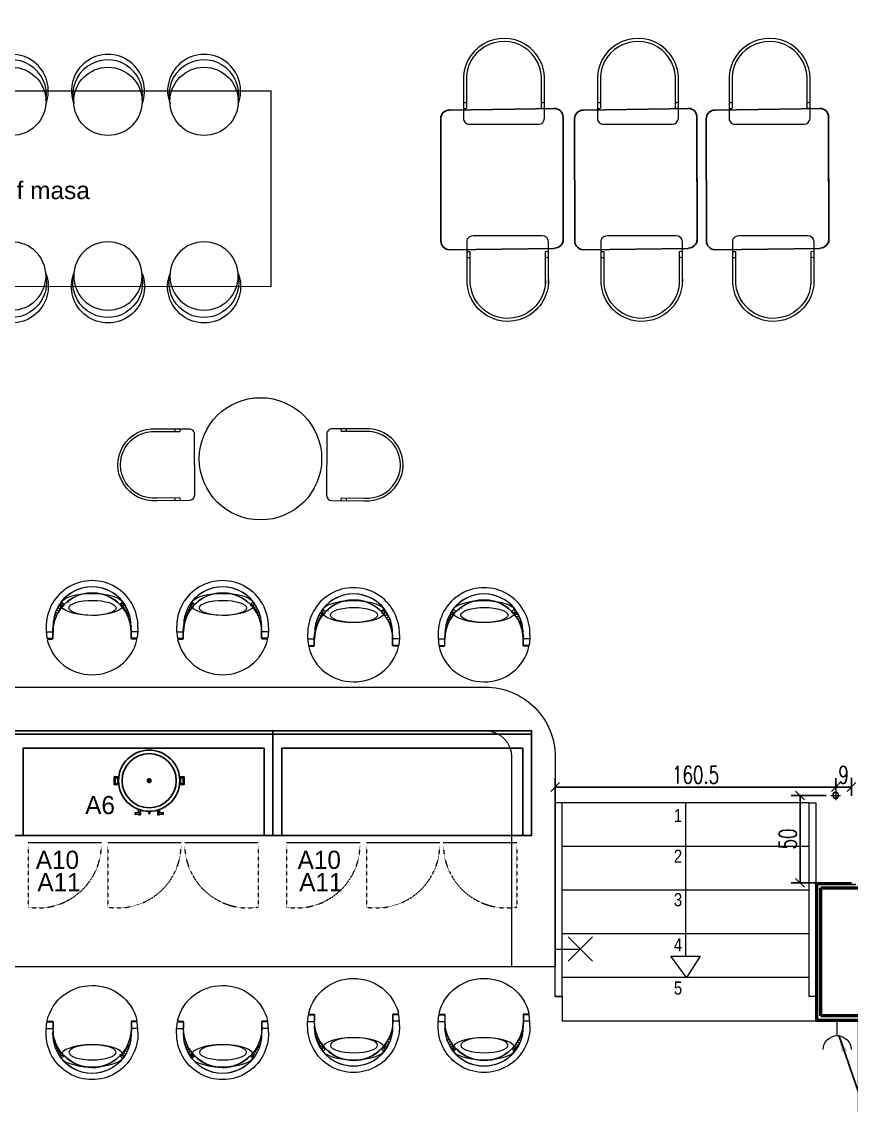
# Model space of a CAD drawing. Header units: millimetres. Extents: x 26282 to 30760, y 1404 to 4574.
# Drawn here: x 27190 to 27665, y 2659 to 3279 of the extents above; entities that cross this region are included whole.
import ezdxf

# ---------------------------------------------------------------- set-up
doc = ezdxf.new("R2010")
doc.units = ezdxf.units.MM
doc.header["$LTSCALE"] = 0.25
doc.header["$PDMODE"] = 3
doc.linetypes.add('DOT', pattern=[0.25, 0, -0.25])
for name, color, linetype in [('-DWG_ANA', 7, 'Continuous'), ('BOYA (3RDF)', 151, 'Continuous'), ('DIM_RCP (3RDF)', 1, 'Continuous'), ('S2000-002 Çizgi', 7, 'Continuous'), ('SIVA (3RDF)', 181, 'Continuous')]:
    doc.layers.add(name, color=color, linetype=linetype)
for name, color, linetype, lineweight in [('-DWG_DETAY1', 7, 'Continuous', 9), ('-DWG_DETAY4', 7, 'DOT', 18), ('AB-DUV', 4, 'Continuous', 50), ('AB-MERD', 6, 'Continuous', 20), ('ELC_SYMBOL (3RDF)', 160, 'Continuous', 20), ('ELC_TEXT (3RDF)', 125, 'Continuous', 15), ('FLOOR_MARBLE (3RDF)', 67, 'Continuous', 13), ('LIGHTENING FIXTURE (3RDF)', 50, 'Continuous', 20), ('MERMER GOR (3RDF)', 123, 'Continuous', 13), ('Sebe - Mobilya', 11, 'Continuous', 25), ('Sebe - Mobilya Alçak', 41, 'Continuous', 20), ('Sebe - Yazı', 8, 'Continuous', 15), ('STAIRS (3RDF)', 133, 'Continuous', 5), ('TEXT-GNRL (3RDF)', 254, 'Continuous', 15), ('WOOD (3RDF)', 45, 'Continuous', 15)]:
    doc.layers.add(name, color=color, linetype=linetype, lineweight=lineweight)
doc.styles.add('(YP-ZC)TS50S-15', font='ARIALN.TTF', dxfattribs={"height": 15})
doc.styles.add('DIMTEXT', font='simplex.shx', dxfattribs={"width": 0.7})
doc.styles.get("Standard").update_dxf_attribs({"font": 'arial.ttf'})
doc.styles.add('TAKSİM', font='GOTHIC.TTF', dxfattribs={"height": 20})
doc.dimstyles.new('(YP-ZC)D50', dxfattribs={"dimtxt": 10, "dimasz": 5, "dimexe": 5, "dimexo": 0, "dimgap": 2, "dimtad": 1, "dimdec": 1, "dimrnd": 0.5, "dimzin": 9, "dimdsep": 46, "dimtxsty": 'DIMTEXT', "dimblk": 'OBLIQUE', "dimcen": 0.09, "dimclrd": 256, "dimclre": 256, "dimclrt": 256, "dimadec": 0, "dimazin": 0, "dimtfac": 1, "dimtdec": 1, "dimtix": 1, "dimtmove": 2, "dimatfit": 3, "dimldrblk": 'OBLIQUE', "dimfxl": 15, "dimfxlon": 1, "dimtolj": 1, "dimtzin": 0, "dimlwd": -1, "dimlwe": -1, "dimarcsym": 0})
doc.dimstyles.new('ISO-25', dxfattribs={"dimtxt": 2.5, "dimasz": 2.5, "dimexe": 1.25, "dimexo": 0.625, "dimtad": 1, "dimtxsty": 'Standard', "dimcen": 2.5, "dimadec": 0, "dimazin": 0, "dimtfac": 1, "dimtmove": 0, "dimatfit": 3, "dimfxl": 1, "dimarcsym": 0})
pattern_1 = [(4.291409625472786, (84594.95044842389, -35268.5363608816), (1.363018491886881, 0.9294887491666999), [0.9524999999999924, -1.904999999999985]), (124.2914096254726, (84594.95044842389, -35268.5363608816), (-1.48647011525362, 0.7156642652186538), [0.9524999999999996, -1.904999999999999]), (64.29140962547284, (84594.95044842389, -35268.5363608816), (-0.1234516233667371, 1.645153014385355), [-1.904999999999999, 0.9524999999999995])]

# ---------------------------------------------------------------- blocks, each defined once
blk = doc.blocks.new('SORTIE')
for p, q in [((-7, 14.09279597401473), (7, 0.0927959740147344)), ((7, 14.09279597401473), (-7, 0.0927959740147344)), ((0, -7.275000455294503), (0, 7.092795974058389))]:
    blk.add_line(p, q)
blk = doc.blocks.new('ayd-3')
at = {"layer": 'LIGHTENING FIXTURE (3RDF)', "ltscale": 0.25}
for p, q in [((-4.332337758140056, 0), (1.232337758137873, 0)), ((-1.549999999999271, -2.782337758138964), (-1.549999999999271, 2.782337758138964))]:
    blk.add_line(p, q, dxfattribs=at)
for radius in [1.75, 1.55]:
    blk.add_circle((-1.549999999999271, 0), radius, dxfattribs=at)
blk = doc.blocks.new('PRIZ')
blk.add_line((1.705e-13, 2.18279e-11), (1.705e-13, -5.194298214644277))
at = {"extrusion": (0, 0, -1)}
blk.add_ellipse((1.705e-13, 4.989600000008067), major_axis=(3.528179995414161, 3.528179995414161), ratio=0.9999999999999666, start_param=0.7853981633974647, end_param=3.926990816987256, dxfattribs=at)
blk = doc.blocks.new('_Oblique')
at = {"color": 0, "linetype": 'ByBlock', "lineweight": -2}
blk.add_line((-0.5, -0.5), (0.5, 0.5), dxfattribs=at)
blk = doc.blocks.new('*D200')
at = {"layer": 'Defpoints', "color": 0, "ltscale": 0.25, "transparency": 16777216}
for p in [(27655.7827120549, 2841.178243580743), (27655.7827120549, 2839.172228630318), (27495.29019553511, 2832.141532365054)]:
    blk.add_point(p, dxfattribs=at)
at = {"layer": 'DIM_RCP (3RDF)', "ltscale": 0.25, "transparency": 16777216}
for p, q in [((27495.29019553511, 2832.141532365054), (27495.29019553511, 2846.178243580743)), ((27655.7827120549, 2839.172228630318), (27655.7827120549, 2846.178243580743)), ((27495.29019553511, 2841.178243580743), (27655.7827120549, 2841.178243580743))]:
    blk.add_line(p, q, dxfattribs=at)
at = {"layer": 'DIM_RCP (3RDF)', "ltscale": 0.25, "transparency": 16777216, "xscale": 5, "yscale": 5, "zscale": 5, "rotation": 180}
blk.add_blockref('_Oblique', (27495.29019553511, 2841.178243580743), dxfattribs=at)
at = {"layer": 'DIM_RCP (3RDF)', "ltscale": 0.25, "transparency": 16777216, "xscale": 5, "yscale": 5, "zscale": 5}
blk.add_blockref('_Oblique', (27655.7827120549, 2841.178243580743), dxfattribs=at)
at = {"layer": 'DIM_RCP (3RDF)', "ltscale": 0.25, "transparency": 16777216, "insert": (27575.53645379501, 2848.178243580743), "char_height": 10, "attachment_point": 5, "style": 'DIMTEXT'}
blk.add_mtext('\\A1;160.5', dxfattribs=at)
blk = doc.blocks.new('*D201')
at = {"layer": 'Defpoints', "color": 0, "ltscale": 0.25, "transparency": 16777216}
for p in [(27664.78263035454, 2846.38993966994), (27655.7827120549, 2839.172228630318), (27664.78263035454, 2841.178243580743)]:
    blk.add_point(p, dxfattribs=at)
at = {"layer": 'DIM_RCP (3RDF)', "ltscale": 0.25, "transparency": 16777216}
for p, q in [((27655.7827120549, 2839.172228630318), (27655.7827120549, 2846.178243580743)), ((27664.78263035454, 2846.38993966994), (27664.78263035454, 2836.178243580743)), ((27655.7827120549, 2841.178243580743), (27664.78263035454, 2841.178243580743))]:
    blk.add_line(p, q, dxfattribs=at)
at = {"layer": 'DIM_RCP (3RDF)', "ltscale": 0.25, "transparency": 16777216, "xscale": 5, "yscale": 5, "zscale": 5, "rotation": 180}
blk.add_blockref('_Oblique', (27655.7827120549, 2841.178243580743), dxfattribs=at)
at = {"layer": 'DIM_RCP (3RDF)', "ltscale": 0.25, "transparency": 16777216, "xscale": 5, "yscale": 5, "zscale": 5}
blk.add_blockref('_Oblique', (27664.78263035454, 2841.178243580743), dxfattribs=at)
at = {"layer": 'DIM_RCP (3RDF)', "ltscale": 0.25, "transparency": 16777216, "insert": (27660.28267120472, 2848.178243580743), "char_height": 10, "attachment_point": 5, "style": 'DIMTEXT'}
blk.add_mtext('\\A1;9', dxfattribs=at)
blk = doc.blocks.new('*D203')
at = {"layer": 'Defpoints', "color": 0, "ltscale": 0.25, "transparency": 16777216}
for p in [(27653.00037429676, 2836.389890872179), (27635.31498543941, 2786.389939669941), (27654.53641297827, 2786.389939669941)]:
    blk.add_point(p, dxfattribs=at)
at = {"layer": 'DIM_RCP (3RDF)', "ltscale": 0.25, "transparency": 16777216}
for p, q in [((27650.31498543941, 2836.389890872179), (27630.31498543941, 2836.38989087218)), ((27635.31498543941, 2836.38989087218), (27635.31498543941, 2786.389939669941)), ((27650.31498543941, 2786.389939669941), (27630.31498543941, 2786.389939669941))]:
    blk.add_line(p, q, dxfattribs=at)
at = {"layer": 'DIM_RCP (3RDF)', "ltscale": 0.25, "transparency": 16777216, "xscale": 5, "yscale": 5, "zscale": 5}
for p, rotation in [((27635.31498543941, 2836.38989087218), 90), ((27635.31498543941, 2786.389939669941), 270)]:
    blk.add_blockref('_Oblique', p, dxfattribs=dict(at, rotation=rotation))
at = {"layer": 'DIM_RCP (3RDF)', "ltscale": 0.25, "transparency": 16777216, "insert": (27628.31498543941, 2811.389915271065), "char_height": 10, "attachment_point": 5, "rotation": 90, "style": 'DIMTEXT'}
blk.add_mtext('\\A1;50', dxfattribs=at)
blk = doc.blocks.new('uiui7')
at = {"layer": 'Sebe - Mobilya Alçak', "ltscale": 2}
blk.add_circle((-34132.56080226525, 62108.22478225726), 19.55081450320652, dxfattribs=at)
for centre, radius, start, end in [((-34132.15117885637, 62114.20421848785), 20.87852860351163, 335.1027016339844, 197.0594085209072), ((-34132.4445065387, 62112.05497742344, 16.63158607330323), 19.93830863754742, 346.944025021423, 189.5777147223262)]:
    blk.add_arc(centre, radius, start, end, dxfattribs=at)
blk = doc.blocks.new('f c')
at = {"layer": 'Sebe - Mobilya Alçak', "ltscale": 0.1, "extrusion": (-0.0006325725431400429, -1.716275098385607e-16, 0.9999997999259689)}
h = blk.add_hatch(dxfattribs=at)
h.set_pattern_fill('HONEY', color=256, scale=0.2999999999999979, angle=4.291409625472883, style=0)
h.set_pattern_definition(pattern_1)
edge = h.paths.add_edge_path()
edge.add_line((26057.1561172088, 6255.458886118799), (26059.08687254254, 6253.5252713702))
edge.add_arc((26075.94389579938, 6237.844367930252), 23.02281402815339, 447.93848868318605, 497.0701188944683, ccw=False)
edge.add_arc((26073.54185074066, 6234.232074734738), 26.81547659304406, 443.0812657773272, 487.6658321866213)
h = blk.add_hatch(dxfattribs=at)
h.set_pattern_fill('HONEY', color=256, scale=0.2999999999999979, angle=4.291409625472883, style=0)
h.set_pattern_definition(pattern_1)
edge = h.paths.add_edge_path()
edge.add_arc((26076.58313667184, 6235.832537626096), 24.7169628920348, 571.4061123908897, 584.6801824512925)
edge.add_arc((26075.94108959855, 6234.051914170777), 23.02281402815084, 582.5584905661817, 582.6523916958865, ccw=False)
edge.add_arc((26084.19913935737, 6241.634545953798), 34.23404458399222, 573.0520782860455, 582.5584905661979, ccw=False)
edge.add_line((26055.50501292066, 6222.963260068421), (26055.48732722764, 6222.952511286813))
edge = h.paths.add_edge_path()
edge.add_line((26059.17208119142, 6218.276923748687), (26057.29300184543, 6216.400623171026))
edge.add_arc((26073.4762378144, 6237.171174348967), 26.33083596586727, 592.0762995839026, 637.1097743316867)
edge.add_arc((26075.94108959855, 6234.051914170777), 23.02281402815084, 583.2505120362985, 631.9767200728013, ccw=False)
at = {"layer": 'Sebe - Mobilya Alçak', "ltscale": 0.1, "extrusion": (-0.0006325725431400248, -2.805592291081344e-16, 0.9999997999259688)}
for points, elevation in [([(26073.2563021727, 6265.137075468804), (26075.41329959496, 6265.135479412905, -0.4142135623733741), (26075.91292948655, 6264.635109578221), (26075.91056286846, 6261.436732094345, -0.407451311066001), (26075.42176351818, 6260.937227533112), (26073.14532075046, 6260.771017666518)], -0.8768383706340064), ([(26080.51397883785, 6263.995991846034), (26080.51196494051, 6261.274300595699, -0.4142135623736502), (26080.01159510585, 6260.774670704007), (26076.05685885241, 6260.77759698481)], -0.8768383706328926), ([(26056.65620598392, 6216.364440617458), (26058.48084451764, 6218.186380889569, -0.4195858700777967), (26058.39088698463, 6253.621727948161), (26056.55600219521, 6255.459330169787, 0.4767929366614818), (26056.65620598392, 6216.364440617458, 1.912393550912417)], -0.876838370636607), ([(26073.21310882332, 6206.763213850225), (26075.37010624563, 6206.761617794351, 0.4142135623733741), (26075.87047608024, 6207.261247685836), (26075.87284269831, 6210.459625169739, 0.407451311066001), (26075.38478309304, 6210.959852551241), (26073.10858878979, 6211.129431111266)], -0.8768383706332799), ([(26080.47246621451, 6207.893555690371), (26080.47448011181, 6210.615246940866, 0.4142135623736502), (26079.97485022025, 6211.1156167755), (26076.02011396688, 6211.118543056149)], -0.8768383706367153)]:
    blk.add_lwpolyline(points, format="xyb", dxfattribs=dict(at, elevation=elevation))
for points, elevation in [([(26075.31318444442, 6265.135553492443), (26080.01444936617, 6264.632074686031), (26080.01171287566, 6260.933831230729), (26075.31007798235, 6260.937310174074)], -0.8768383706359995), ([(26075.269991095, 6206.761691873875), (26079.9719959599, 6207.258212793532), (26079.97473245047, 6210.956456248804), (26075.27309755716, 6210.959935192214)], -0.8768383706363903)]:
    blk.add_lwpolyline(points, dxfattribs=dict(at, elevation=elevation))
for centre, radius, start, end in [((26072.51440912194, 6235.950677638017, -0.8768383706364098), 29.19582544877107, 88.54390427581141, 271.371304480391), ((26072.12687617636, 6235.95096439025, -0.8768383706364684), 24.84093947456071, 87.65029275382658, 272.2649160029623), ((26075.83379814718, 6235.948221478223, -0.8768383706371559), 24.83159239291304, 89.21982308588888, 270.6953856707888), ((26081.00885427771, 6263.988985598374, -0.8768383706363849), 0.4949250332089113, 89.36492547352914, 179.1888835704814), ((26074.1136298009, 6236.275115204917, -0.8768383706379623), 29.04056172356367, 359.0879898723699, 76.25370003127092), ((26074.12298038652, 6235.613558147026, -0.8768383706363174), 29.02821654518245, 283.6474594618302, 0.3934223448380654)]:
    blk.add_arc(centre, radius, start, end, dxfattribs=at)
at = {"layer": 'Sebe - Mobilya Alçak', "ltscale": 0.1, "extrusion": (-0.001300110472492438, -0.06805634771803891, 0.997680631889805)}
blk.add_arc((25957.64334375849, 6690.426125273357, -440.7764098822418), 0.4949250332089112, 180.7803474713258, 270.6043055684894, dxfattribs=at)
at = {"layer": 'Sebe - Mobilya Alçak', "ltscale": 0.1, "extrusion": (-0.0006325725431400322, -2.353547218395078e-16, 0.9999997999259688)}
blk.add_ellipse((26058.44953254976, 6235.890088270956, 15.6070244430154), major_axis=(-0.01479885952221034, -19.99999452484097, -9.361354081207616e-06), ratio=0.3516491788221176, dxfattribs=at)
at = {"layer": 'Sebe - Mobilya Alçak', "ltscale": 0.1, "extrusion": (-0.0006325725431400118, -2.398181619550643e-16, 0.999999799925969)}
blk.add_ellipse((26060.67427218916, 6236.18668089601, 15.6084317525082), major_axis=(0.01109914466524613, 14.99999589363072, 7.0210155758938e-06), ratio=0.3204973378820188, start_param=3.141592653592308, end_param=9.424777960771895, dxfattribs=at)
blk = doc.blocks.new('RT2')
at = {"layer": 'Sebe - Mobilya Alçak'}
for p, q in [((142.8891029600054, -17093.63055440131), (114.978391546756, -17118.61285522114)), ((137.92458833009, -17101.5988318962), (116.8136889217421, -17120.49476155452)), ((190.591600771062, -17139.04911159864), (150.3059368440881, -17094.04118586332)), ((162.7378242183477, -17171.02973735239), (190.1809693099931, -17146.46594548179)), ((161.0523449322208, -17169.01373194344), (181.7133534699678, -17150.52049030363)), ((114.3204527879134, -17166.72109485417), (114.3519338704645, -17166.7562661292)), ((114.3519338686019, -17166.75626612734), (114.3204527879134, -17166.72109485417))]:
    blk.add_line(p, q, dxfattribs=at)
for centre, radius, start, end in [((146.3922041710466, -17097.54428707435), 5.252525252446311, 41.83106635280039, 131.8310663421239), ((135.3953552097082, -17102.10037464043), 2.578481201180641, 11.21615419283067, 72.44597849337313), ((131.4816225366667, -17105.6034758524), 2.578481201180641, 11.21615419283067, 72.44597849337313), ((140.8295548828318, -17143.02502023149), 35.55610280004043, 127.022248921564, 315.6258332565768), ((140.8295548828318, -17143.02502023149), 32.92984017381318, 127.022248921564, 315.6258332565768), ((186.6778680998832, -17142.55221280828), 5.252525252446311, 311.8310663421238, 41.83106635280039), ((177.0219382820651, -17156.48200059635), 2.578481201180641, 11.21615419283067, 72.44597849337313), ((180.9356709541753, -17152.97889938531), 2.578481201180641, 11.21615419283067, 72.44597849337313)]:
    blk.add_arc(centre, radius, start, end, dxfattribs=at)
blk = doc.blocks.new('A$C199769C9')
at = {"layer": 'S2000-002 Çizgi'}
for points in [[(2.481796054100414, 17.24925068658012), (-8.8936321845e-06, 17.24925068658012), (-8.8936321845e-06, 21.67172544699315), (2.481796054100414, 21.67172544699315)], [(1.981796054100412, 17.74925068658012), (0.4999911063678156, 17.74925068658012), (0.4999911063678156, 21.17172544699315), (1.981796054100412, 21.17172544699315)], [(37.48179605410042, 17.24925068658012), (39.96360100183301, 17.24925068658012), (39.96360100183301, 21.67172544699315), (37.48179605410042, 21.67172544699315)], [(37.98179605410041, 17.74925068658012), (39.46360100183301, 17.74925068658012), (39.46360100183301, 21.17172544699315), (37.98179605410041, 21.17172544699315)], [(11.95116158312612, 0.2028412320360076), (14.61092238304536, 0.411372224747538), (14.61092238304536, 1.036973867665435), (11.95116158312612, 1.245504860376968)], [(28.01243052507471, 0.2028412320360076), (25.35266972515547, 0.411372224747538), (25.35266972515547, 1.036973867665435), (28.01243052507471, 1.245504860376968)]]:
    blk.add_lwpolyline(points, close=True, dxfattribs=at)
at = {"layer": 'S2000-002 Çizgi', "const_width": 1.5}
blk.add_lwpolyline([(19.23179605410041, 19.46048806678664, 1), (20.73179605410041, 19.46048806678664, 1)], format="xyb", close=True, dxfattribs=at)
at = {"layer": 'S2000-002 Çizgi'}
for points in [[(13.87844937432328, 3.059294228944053), (13.87844937432328, 1.094401333943096)], [(13.87844937432328, 7.3339451774e-06), (14.96975149737045, 7.3339451774e-06), (14.96975149737045, 2.693573939215639)], [(13.87844937432328, 0.3539447584698792), (13.87844937432328, 7.3339451774e-06)], [(20.02865780594402, 1.450581641063763), (20.02865780594402, 1.960550810435959)], [(25.95984241175393, 7.3339451774e-06), (24.86854028870676, 7.3339451774e-06), (24.86854028870676, 2.656627475078494)], [(25.95984241175393, 3.013209819437178), (25.95984241175393, 1.084577517996875)], [(25.95984241175393, 0.3637685744160989), (25.95984241175393, 7.3339451774e-06)]]:
    blk.add_lwpolyline(points, dxfattribs=at)
for centre, radius in [((19.98179605410041, 19.46048806678664), 17.5), ((19.98179605410041, 19.46048806678664), 15.5), ((20.08689470770332, 0.9848378701935872), 0.4693706390817172)]:
    blk.add_circle(centre, radius, dxfattribs=at)
blk = doc.blocks.new('A$C29E76D19')
at = {"layer": '-DWG_ANA', "color": 0}
blk.add_lwpolyline([(-1.499990133670508, 3.837603883684482e-07), (-1.499990133670508, 50.00000038376039), (136.5000098663295, 50.00000038376038), (136.5000098663295, 3.837603799183853e-07)], close=True, dxfattribs=at)
at = {"layer": '-DWG_DETAY1', "color": 0}
for p, q in [((44.00000997383904, 54.00000038376038), (2.000010081341316, 54.00000038376038)), ((88.00000997383904, 54.00000038376038), (46.00001008134132, 54.00000038376038)), ((133.6396333089215, 54.00000038376038), (91.63963341642375, 54.00000038376038))]:
    blk.add_line(p, q, dxfattribs=at)
at = {"layer": '-DWG_DETAY4', "color": 0}
for points in [[(2.000010081341316, 56.00000038376038), (2.000010081341316, 91.00000038376038, -0.4548848171033103), (43.96970009122742, 56.00000038376038, -0.4142135623730951)], [(88.00000986632949, 56.00000038376038), (88.00000986632949, 91.00000038376038, 0.4548848171033103), (46.03031985645066, 56.00000038376038, 0.4142135623730951)], [(133.6396332014119, 56.00000038376038), (133.6396332014119, 91.00000038376038, 0.4548848171033103), (91.6699431915331, 56.00000038376038, 0.4142135623730951)]]:
    blk.add_lwpolyline(points, format="xyb", dxfattribs=at)

msp = doc.modelspace()

# ---------------------------------------------------------------- linework, layer by layer
for points in [[(27333.73039973012, 2871.399200991543), (27185.73039973012, 2871.394570330743), (27185.73039973012, 2873.399200991543), (27333.73039973012, 2873.403831652345)], [(27185.73039973012, 2813.399200991543), (27333.73039973012, 2813.403831652345), (27333.73039973012, 2873.399200991543), (27185.73039973012, 2873.394570330743)], [(27481.73039996581, 2871.403831652352), (27333.73039996581, 2871.399200991552), (27333.73039996581, 2873.403831652352), (27481.73039996581, 2873.408462313154)], [(27333.73039996581, 2813.403831652352), (27481.73039996581, 2813.408462313154), (27481.73039996581, 2873.403831652352), (27333.73039996581, 2873.399200991552)]]:
    msp.add_lwpolyline(points, close=True)
at = {"layer": 'AB-DUV'}
for p, q in [((27647.29028045565, 2710.145501362081), (27647.29019560199, 2783.389939669941)), ((27647.29019560199, 2783.389939669941), (27669.28263035639, 2783.38993966994)), ((27671.8397574705, 2710.145501362081), (27647.29028045565, 2710.145501362081))]:
    msp.add_line(p, q, dxfattribs=at)
at = {"layer": 'AB-MERD'}
for p, q in [((27495.26921663371, 2721.191254161772), (27495.29019560198, 2832.141886031292)), ((27499.29019560198, 2832.141886031292), (27495.290195745, 2832.142642366511)), ((27499.29019560198, 2721.193499319934), (27499.29019560198, 2832.141886031292)), ((27640.29019560199, 2832.146110263771), (27640.29019560199, 2721.197958636624)), ((27640.29019560199, 2832.146110263771), (27644.29019560199, 2832.146110263771)), ((27644.29019560199, 2832.146110263771), (27644.29019560199, 2721.197958636624)), ((27495.29019560198, 2721.197958638913), (27499.29019560198, 2721.197958638913)), ((27499.29019560198, 2721.193499319934), (27495.29019560198, 2721.191265875596)), ((27644.29019560199, 2721.197958636624), (27640.29019560199, 2721.197958636624))]:
    msp.add_line(p, q, dxfattribs=at)
at = {"layer": 'BOYA (3RDF)'}
msp.add_lwpolyline([(27664.78263035454, 2786.389939669941), (27644.29019560199, 2786.389939669941), (27644.29028045565, 2707.14550136208), (27668.8397574705, 2707.14550136208), (27668.83967284868, 2575.706652823516)], dxfattribs=at)
at = {"layer": 'FLOOR_MARBLE (3RDF)', "ltscale": 0.25}
msp.add_line((27495.27246862671, 2738.38993966994), (27495.2724686267, 2783.38993966994), dxfattribs=at)
msp.add_circle((27326.61294005504, 3029.110105868625), 35, dxfattribs=at)
at = {"layer": 'MERMER GOR (3RDF)'}
for points in [[(26727.07195246381, 2898.38993966994), (27455.27246862671, 2898.38993966994, -0.4142135623731017), (27495.27246862671, 2858.389939669939), (27495.27246862671, 2738.38993966994)], [(26719.73039973012, 2873.38993966994), (27455.27246862671, 2873.38993966994, -0.4142135623730951), (27470.27246862671, 2858.38993966994), (27470.27246862671, 2738.389939669941)]]:
    msp.add_lwpolyline(points, format="xyb", dxfattribs=at)
for points in [[(26719.73039973012, 2873.38993966994), (27455.27246862671, 2873.38993966994)], [(26726.6144353761, 2813.38993966994), (27470.27246862671, 2813.38993966994)], [(26727.07195246381, 2738.38993966994), (27495.27246862671, 2738.38993966994)]]:
    msp.add_lwpolyline(points, dxfattribs=at)
at = {"layer": 'Sebe - Mobilya'}
for p, q in [((27434.70439341313, 3228.80612637721), (27496.3408044775, 3229.626611226181)), ((27499.70649448036, 3229.671414250985), (27499.71087468467, 3229.67147255891)), ((27511.34157458805, 3228.80612637721), (27572.97798565241, 3229.626611226181)), ((27576.34367565528, 3229.671414250985), (27576.34805585959, 3229.67147255891)), ((27586.66500255626, 3228.80612637721), (27648.30141362063, 3229.626611226181)), ((27651.66710362349, 3229.671414250985), (27651.6714838278, 3229.67147255891)), ((27429.82198964652, 3153.798896648251), (27429.71981176895, 3223.521801096328)), ((27499.71425460993, 3224.744955213218), (27499.82451805656, 3154.745047532696)), ((27499.82191447901, 3153.901480495058), (27499.71973660144, 3223.624384943135)), ((27499.82331084808, 3152.948643071925), (27499.72113297051, 3222.671547520034)), ((27506.45917082144, 3153.798896648251), (27506.35699294387, 3223.521801096328)), ((27576.35143578485, 3224.744955213218), (27576.46169923148, 3154.745047532696)), ((27576.45909565393, 3153.901480495058), (27576.35691777636, 3223.624384943135)), ((27576.460492023, 3152.948643071925), (27576.35831414543, 3222.671547520034)), ((27581.78259878965, 3153.798896648251), (27581.68042091209, 3223.521801096328)), ((27651.67486375306, 3224.744955213218), (27651.7851271997, 3154.745047532696)), ((27651.78252362214, 3153.901480495058), (27651.68034574458, 3223.624384943135)), ((27651.78391999121, 3152.948643071925), (27651.68174211365, 3222.671547520034)), ((27494.64488182168, 3149.602475812207), (27434.82931169499, 3148.806229434917)), ((27499.8325098288, 3149.671531912459), (27499.82811349141, 3149.671473389775)), ((27571.2820629966, 3149.602475812207), (27511.46649286991, 3148.806229434917)), ((27576.46969100372, 3149.671531912459), (27576.46529466633, 3149.671473389775)), ((27646.60549096482, 3149.602475812207), (27586.78992083812, 3148.806229434917)), ((27651.79311897193, 3149.671531912459), (27651.78872263454, 3149.671473389775))]:
    msp.add_line(p, q, dxfattribs=at)
for centre, radius, start, end in [((27434.7117208307, 3223.80613174635), 4.999999999932888, 90.0839660501794, 180.0839660510067), ((27494.71425997909, 3224.737627795596), 4.999999999963091, 0.0839660510066718, 90.0839660510132), ((27511.34890200561, 3223.80613174635), 4.999999999932888, 90.0839660501794, 180.0839660510067), ((27571.35144115401, 3224.737627795596), 4.999999999963091, 0.0839660510066718, 90.0839660510132), ((27586.67232997383, 3223.80613174635), 4.999999999932888, 90.0839660501794, 180.0839660510067), ((27646.67486912222, 3224.737627795596), 4.999999999963091, 0.0839660510066718, 90.0839660510132), ((27434.82198427739, 3153.806224065846), 5.00000000000074, 180.0839660510067, 270.0839660501795), ((27494.82452342567, 3154.737720115051), 5.00000000004145, 270.0839660510132, 0.0839660510066718), ((27511.45916545231, 3153.806224065846), 5.00000000000074, 180.0839660510067, 270.0839660501795), ((27571.46170460059, 3154.737720115051), 5.00000000004145, 270.0839660510132, 0.0839660510066718), ((27586.78259342052, 3153.806224065846), 5.00000000000074, 180.0839660510067, 270.0839660501795), ((27646.7851325688, 3154.737720115051), 5.00000000004145, 270.0839660510132, 0.0839660510066718)]:
    msp.add_arc(centre, radius, start, end, dxfattribs=at)
at = {"layer": 'Sebe - Mobilya Alçak', "ltscale": 2}
msp.add_lwpolyline([(27036.25928060128, 3239.7656721533), (27332.62304092049, 3239.765672153301), (27332.62304092049, 3127.615854388434), (27036.25928060128, 3127.872710710535)], close=True, dxfattribs=at)
at = {"layer": 'SIVA (3RDF)'}
msp.add_line((27645.29019560199, 2785.38993966994), (27667.28263035454, 2785.38993966994), dxfattribs=at)
msp.add_lwpolyline([(28187.78082027455, 2576.70665283141), (27669.83967261678, 2576.706652823532), (27669.8397574705, 2708.145501362081), (27645.29028045565, 2708.145501362081), (27645.29019560199, 2785.38993966994)], dxfattribs=at)
at = {"layer": 'STAIRS (3RDF)'}
msp.add_line((27569.79019560199, 2832.143599355095), (27569.79325909676, 2744.255023492292), dxfattribs=at)
msp.add_lwpolyline([(27578.22918742056, 2744.255023492292), (27570.32553641212, 2732.153088331247), (27561.35733077296, 2744.255023492292)], close=True, dxfattribs=at)
at = {"layer": 'WOOD (3RDF)'}
for p, q in [((27640.29019560199, 2832.145555365801), (27499.29019560198, 2832.141643344386)), ((27640.29019560199, 2807.145555367158), (27499.29019560198, 2807.141643345744)), ((27640.29019560199, 2782.145555368514), (27499.29019560198, 2782.141643347101)), ((27640.29019560199, 2757.145555369872), (27499.29019560198, 2757.141643348457)), ((27640.29019560199, 2732.145555371229), (27499.29019560198, 2732.141643349818)), ((27499.29019560198, 2721.193499319934), (27499.29056310655, 2707.141709100942)), ((27644.29028045565, 2707.14550136208), (27499.29056310655, 2707.141709100944))]:
    msp.add_line(p, q, dxfattribs=at)

# ---------------------------------------------------------------- block references
at = {"ltscale": 0.25, "rotation": 180}
for p in [(27327.23040959645, 2863.401516705705), (27475.23040983214, 2863.406147366514)]:
    msp.add_blockref('A$C29E76D19', p, dxfattribs=at)
at = {"layer": 'ELC_SYMBOL (3RDF)', "xscale": -1, "rotation": 270}
msp.add_blockref('SORTIE', (27502.5493599201, 2748.389939669941), dxfattribs=at)
at = {"layer": 'ELC_SYMBOL (3RDF)', "xscale": 1.6, "yscale": 1.6, "zscale": 1.6, "rotation": 179.9999999999929}
msp.add_blockref('PRIZ', (27656.56501896307, 2698.834624218648), dxfattribs=at)
at = {"layer": 'FLOOR_MARBLE (3RDF)', "yscale": 0.9, "zscale": 0.9, "rotation": 270}
for p, xscale in [((21617.9025615856, 26398.32681455959, -14.05725833214786), 0.9), ((21692.55603734504, 26398.32681455959, -14.05725833214786), 0.9), ((21767.51911503714, 26394.26935735533, -14.05592170612072), 0.9), ((21842.17259079657, 26394.26935735533, -14.05592170612072), 0.9), ((21767.51911503714, -20761.27310136741, -14.05592170612072), -0.9), ((21842.17259079657, -20761.27310136741, -14.05592170612072), -0.9), ((21617.9025615856, -20765.33055857167, -14.05725833214786), -0.9), ((21692.55603734504, -20765.33055857167, -14.05725833214786), -0.9)]:
    msp.add_blockref('f c', p, dxfattribs=dict(at, xscale=xscale))
at = {"layer": 'LIGHTENING FIXTURE (3RDF)', "xscale": -1, "rotation": 180}
msp.add_blockref('ayd-3', (27657.3327120549, 2836.389890872179), dxfattribs=at)
at = {"layer": 'S2000-002 Çizgi'}
msp.add_blockref('A$C199769C9', (27242.93946055182, 2825.31691473751), dxfattribs=at)
at = {"layer": 'Sebe - Mobilya Alçak', "lineweight": 50}
for p, xscale, yscale, zscale, rotation in [((35874.60770500526, -4154.115743984934), 0.653400000000001, 0.653400000000001, 0.653400000000001, 228.1774694564578), ((35951.24488618017, -4154.115743984934), 0.653400000000001, 0.653400000000001, 0.653400000000001, 228.1774694564578), ((36026.56831414839, -4154.115743984934), 0.653400000000001, 0.653400000000001, 0.653400000000001, 228.1774694564578), ((35853.44671061324, 10558.17519734605), -0.6534000000000008, 0.6534000000000008, 0.6534000000000008, 312.0030343502153), ((35930.08389178816, 10558.17519734605), -0.6534000000000008, 0.6534000000000008, 0.6534000000000008, 312.0030343502153), ((36005.40731975637, 10558.17519734605), -0.6534000000000008, 0.6534000000000008, 0.6534000000000008, 312.0030343502153), ((33867.58112334886, -4427.948489931545), -0.5808000000000008, 0.5808000000000008, 0.5808000000000008, 222.0030343502153), ((20785.64475676121, -4427.948489931545), 0.5808000000000008, 0.5808000000000008, 0.5808000000000008, 137.9969656497848)]:
    msp.add_blockref('RT2', p, dxfattribs=dict(at, xscale=xscale, yscale=yscale, zscale=zscale, rotation=rotation))
at = {"layer": 'Sebe - Mobilya Alçak', "ltscale": 2, "rotation": 3.787049847600283}
for p in [(65344.51976738412, -56484.43430348592), (65399.51976738415, -56484.43430348592), (65454.51976738414, -56484.4343034859)]:
    msp.add_blockref('uiui7', p, dxfattribs=at)
at = {"layer": 'Sebe - Mobilya Alçak', "ltscale": 2, "xscale": -1, "rotation": 176.2129501523969}
for p in [(65344.51976738705, 62851.97877853841), (65399.51976738706, 62851.97877853841), (65454.51976738706, 62851.9787785384)]:
    msp.add_blockref('uiui7', p, dxfattribs=at)

# ---------------------------------------------------------------- texts
at = {"style": 'TAKSİM'}
for s, p in [('A6', (27226.32053444278, 2825.639552356436)), ('A10', (27198.04692421546, 2794.293970212381)), ('A10', (27347.86720852615, 2794.293970212381)), ('A11', (27198.97566877881, 2781.539419981357)), ('A11', (27348.7959530895, 2781.539419981357))]:
    msp.add_text(s, height=10.4, dxfattribs=at).set_placement(p)
at = {"layer": 'Sebe - Yazı', "insert": (27157.57205391439, 3187.816922114886), "char_height": 9.999999999999998, "attachment_point": 1}
msp.add_mtext_dynamic_manual_height_columns('masif masa', width=91.08685059836716, gutter_width=12.5, heights=[0], dxfattribs=at)
at = {"layer": 'TEXT-GNRL (3RDF)', "ltscale": 2, "char_height": 7.5, "width": 8.5086840656013, "attachment_point": 1, "rotation": 359.7926771945525, "style": '(YP-ZC)TS50S-15'}
for s, insert in [('1', (27563.12759557095, 2828.576725202352)), ('2', (27563.12759557095, 2805.292628563722)), ('3', (27563.12759557095, 2780.408885627178)), ('4', (27563.12759557095, 2754.636421235134)), ('5', (27563.12759557095, 2729.867623138573))]:
    msp.add_mtext(s, dxfattribs=dict(at, insert=insert))

# ---------------------------------------------------------------- dimensions: what is measured, and where the dimension line sits
at = {"layer": 'DIM_RCP (3RDF)', "ltscale": 0.25}
for base, p1, p2, picture, middle in [((27655.7827120549, 2841.178243580743), (27495.29019553511, 2832.141532365054), (27655.7827120549, 2839.172228630318), '*D200', (27575.53645379501, 2848.178243580743)), ((27664.78263035454, 2841.178243580743), (27655.7827120549, 2839.172228630318), (27664.78263035454, 2846.38993966994), '*D201', (27660.28267120472, 2848.178243580743))]:
    dim = msp.add_linear_dim(base=base, p1=p1, p2=p2, dimstyle='(YP-ZC)D50', dxfattribs=at)
    dim.commit()
    dim.dimension.update_dxf_attribs({"geometry": picture, "text_midpoint": middle})
dim = msp.add_linear_dim(base=(27635.31498543941, 2786.389939669941), p1=(27653.00037429676, 2836.389890872179), p2=(27654.53641297827, 2786.389939669941), angle=90, dimstyle='(YP-ZC)D50', dxfattribs=at)
dim.commit()
dim.dimension.update_dxf_attribs({"geometry": '*D203', "text_midpoint": (27628.31498543941, 2811.389915271065)})

# ---------------------------------------------------------------- leaders
at = {"layer": 'ELC_TEXT (3RDF)'}
msp.add_leader([(27657.45286393464, 2699.156292327699, -1.545075775e-07), (27669.0788401002, 2665.23581385316, -1.545075775e-07), (27685.30239885951, 2665.23581385316, -1.545075775e-07)], dimstyle='ISO-25', override={"dimasz": 10, "dimgap": 0.625, "dimtad": 0, "dimfxl": 0.5, "dimfxlon": 1, "dimarcsym": 2}, dxfattribs=at)

doc.saveas('drawing.dxf')
